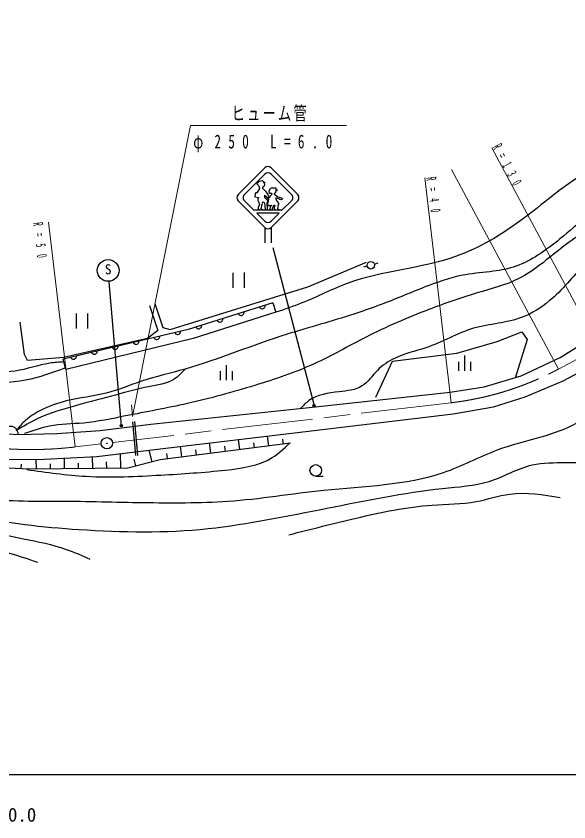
# Model space of a CAD drawing. Units: millimetres, scale not verified. Extents: x 40000 to 680000, y 20000 to 380000.
# Drawn here: x 368295 to 441496, y 198715 to 305439 of the extents above; entities that cross this region are included whole.
import ezdxf
from ezdxf.enums import TextEntityAlignment as Align

# ---------------------------------------------------------------- set-up
doc = ezdxf.new("R2010")
doc.units = ezdxf.units.MM
doc.header["$LTSCALE"] = 1000
doc.linetypes.add('CHAIN', pattern=[18.5, 12, -1.5, 3.5, -1.5])
for name, color, linetype, lineweight in [('M-BGD', 7, 'Continuous', 25), ('M-BMK', 2, 'CHAIN', 13), ('M-BMK-SRVR', 3, 'Continuous', 25), ('M-STR-HTXT', 7, 'Continuous', 13), ('M-STR-STRC', 7, 'Continuous', 25), ('M-TTL-BAND', 7, 'Continuous', 25)]:
    doc.layers.add(name, color=color, linetype=linetype, lineweight=lineweight)
doc.styles.add('ＭＳ ゴシック', font='')
doc.styles.get('ＭＳ ゴシック').set_extended_font_data('MS Gothic')

msp = doc.modelspace()

# ---------------------------------------------------------------- linework, layer by layer
at = {"layer": 'M-BGD'}
for p, q in [((414785, 272317), (414301, 272192)), ((415744, 272598), (416219, 272753)), ((397006, 271458), (397007, 269458)), ((398527, 269459), (398526, 271459)), ((376252, 266054), (376253, 264054)), ((377773, 264055), (377772, 266055)), ((427658, 260468), (427661, 258468)), ((426859, 259667), (426861, 258467)), ((428459, 259670), (428461, 258470)), ((395310, 258411), (395312, 257211)), ((396109, 259212), (396112, 257212)), ((396910, 258413), (396912, 257213)), ((384163, 247230), (383773, 251710)), ((384412, 247251), (384022, 251731)), ((362565, 250406), (368574, 250042)), ((401765, 248515), (401600, 249810)), ((394092, 247538), (393917, 248909)), ((397929, 248026), (397759, 249359)), ((399847, 248271), (399763, 248928)), ((403684, 248759), (403602, 249397)), ((386307, 246408), (385910, 247958)), ((390255, 247049), (390076, 248459)), ((392174, 247294), (392085, 247989)), ((396010, 247782), (395924, 248458)), ((370978, 245426), (370961, 246747)), ((374706, 245475), (374687, 246890)), ((378433, 245524), (378413, 247076)), ((382161, 245573), (382136, 247493)), ((384164, 245859), (383930, 246772)), ((388337, 246805), (388246, 247519)), ((368966, 245464), (368995, 246097)), ((372842, 245451), (372833, 246124)), ((376569, 245500), (376560, 246241)), ((380297, 245548), (380286, 246406)), ((407972, 244509), (408972, 244509))]:
    msp.add_line(p, q, dxfattribs=at)
for points in [[(368574, 250042), (373672, 250135), (379440, 250549), (386123, 251376), (407925, 253673), (425778, 255647), (430276, 256336), (435174, 257802), (440346, 260231), (445026, 263116), (456834, 271040), (472773, 283179), (479545, 289957), (494132, 305439)], [(282466, 278961), (288649, 276845), (295870, 274772), (305468, 271490), (314462, 267861), (325835, 262264), (347628, 251505), (351130, 250034), (354849, 248739), (358524, 247789), (362199, 247142), (366955, 246711), (372013, 246756), (378973, 247104), (388139, 248232), (405907, 250313), (426182, 252742), (431499, 253695), (435693, 254993), (440750, 257114), (446974, 260445)], [(404643, 248881), (387378, 246683), (383093, 245585), (370046, 245414), (361409, 245810), (355960, 247004), (348261, 249326), (335544, 255033), (327338, 259003), (319696, 261957), (313292, 265609), (304985, 269792), (297352, 272712), (287152, 276296), (282600, 278487)], [(386643, 267392), (387708, 264203), (388692, 263927), (406922, 269565), (414678, 272836)], [(385974, 267116), (387078, 263809), (385700, 262745), (374590, 260221), (369786, 259825), (369392, 260613), (368839, 264905)], [(402307, 267445), (402692, 266214), (391725, 262746), (374871, 258622), (374524, 260007)], [(402307, 267445), (391071, 263939), (374524, 260007)], [(400521, 266888), (400580, 266805), (400649, 266743), (400750, 266691), (400840, 266669), (400941, 266667), (401064, 266705), (401146, 266764), (401208, 266834), (401260, 266934), (401282, 267025), (401284, 267126)], [(397711, 266011), (397771, 265929), (397840, 265867), (397940, 265814), (398031, 265792), (398132, 265790), (398255, 265828), (398337, 265888), (398399, 265957), (398451, 266057), (398473, 266148), (398475, 266249)], [(394902, 265134), (394962, 265052), (395031, 264990), (395131, 264938), (395222, 264916), (395323, 264914), (395445, 264952), (395528, 265011), (395590, 265081), (395642, 265181), (395664, 265272), (395666, 265373)], [(389303, 263519), (389356, 263433), (389421, 263366), (389518, 263307), (389606, 263278), (389707, 263270), (389832, 263299), (389918, 263352), (389985, 263418), (390044, 263514), (390072, 263603), (390081, 263704)], [(392093, 264258), (392153, 264176), (392222, 264114), (392322, 264061), (392413, 264039), (392514, 264037), (392636, 264075), (392719, 264135), (392781, 264204), (392833, 264304), (392855, 264395), (392857, 264496)], [(386545, 262864), (386598, 262778), (386663, 262711), (386760, 262651), (386849, 262623), (386949, 262614), (387074, 262644), (387160, 262697), (387227, 262762), (387286, 262859), (387314, 262948), (387323, 263048)], [(415917, 254986), (418155, 259724), (426638, 260804), (432021, 262356), (435250, 263606), (435982, 262616), (434391, 257491)], [(381029, 261553), (381083, 261467), (381148, 261400), (381244, 261341), (381333, 261313), (381434, 261304), (381558, 261333), (381644, 261387), (381711, 261452), (381770, 261548), (381799, 261637), (381808, 261738)], [(383787, 262208), (383840, 262122), (383906, 262056), (384002, 261996), (384091, 261968), (384192, 261959), (384316, 261989), (384402, 262042), (384469, 262107), (384528, 262203), (384556, 262292), (384565, 262393)], [(375514, 260243), (375567, 260157), (375632, 260090), (375729, 260031), (375817, 260002), (375918, 259993), (376043, 260023), (376129, 260076), (376196, 260142), (376255, 260238), (376283, 260327), (376292, 260428)], [(378271, 260898), (378325, 260812), (378390, 260745), (378486, 260686), (378575, 260658), (378676, 260649), (378801, 260678), (378887, 260732), (378953, 260797), (379013, 260893), (379041, 260982), (379050, 261083)]]:
    msp.add_lwpolyline(points, dxfattribs=at)
for centre, radius in [((415269, 272442), 500), ((407972, 245269), 760)]:
    msp.add_circle(centre, radius, dxfattribs=at)
msp.add_arc((367556, 250104), 1000, 356.53286, 176.53286, dxfattribs=at)
for points, knots in [([(488985, 303387), (486249, 300888), (483788, 298111), (481080, 295545), (479556, 294102), (477954, 292725), (476169, 291657), (474631, 290722), (472954, 290015), (471285, 289307), (469701, 288646), (468120, 287992), (466635, 287160), (464895, 286198), (463301, 284967), (461576, 283974), (459778, 282934), (457847, 282136), (455937, 281300), (454566, 280683), (453207, 280050), (451872, 279355), (450771, 278787), (449691, 278171), (448688, 277452), (446756, 276092), (445072, 274403), (443508, 272592), (442027, 270896), (440639, 269129), (438905, 267716), (437830, 266815), (436616, 266053), (435316, 265555), (433270, 264774), (430992, 264682), (428876, 264096), (426695, 263467), (424732, 262234), (422562, 261502), (421163, 261043), (419697, 260756), (418397, 260097), (417569, 259696), (416794, 259172), (416131, 258504), (415438, 257803), (414873, 256933), (414080, 256452), (413242, 255916), (412153, 255808), (411068, 255683), (409617, 255516), (408173, 255318), (407074, 254521), (406665, 254224), (406303, 253844), (405942, 253464)], [0, 0, 0, 0, 1, 1, 1, 2, 2, 2, 3, 3, 3, 4, 4, 4, 5, 5, 5, 6, 6, 6, 7, 7, 7, 8, 8, 8, 9, 9, 9, 10, 10, 10, 11, 11, 11, 12, 12, 12, 13, 13, 13, 14, 14, 14, 15, 15, 15, 16, 16, 16, 17, 17, 17, 18, 18, 18, 19, 19, 19, 19]), ([(469128, 299345), (468743, 299003), (468358, 298660), (468065, 298247), (467483, 297425), (467269, 296324), (466717, 295521), (465863, 294278), (464201, 293752), (462694, 293074), (459924, 291722), (457609, 289872), (454923, 288726), (452554, 287769), (450013, 287233), (447583, 286375), (446195, 285885), (444841, 285295), (443572, 284565), (441850, 283601), (440277, 282385), (438715, 281150), (436268, 279217), (433837, 277271), (431139, 275750), (429657, 274888), (428088, 274160), (426471, 273589), (421867, 271970), (416829, 271720), (412259, 270063), (410183, 269310), (408203, 268267), (406144, 267442), (405009, 266989), (403851, 266601), (402692, 266213)], [0, 0, 0, 0, 1, 1, 1, 2, 2, 2, 3, 3, 3, 4, 4, 4, 5, 5, 5, 6, 6, 6, 7, 7, 7, 8, 8, 8, 9, 9, 9, 10, 10, 10, 11, 11, 11, 12, 12, 12, 12]), ([(475016, 295735), (472921, 294205), (470826, 292675), (468674, 291239), (467168, 290235), (465635, 289278), (464101, 288296), (462301, 287143), (460501, 285957), (458528, 285190), (456698, 284483), (454722, 284134), (452875, 283461), (451060, 282785), (449382, 281776), (447654, 280868), (446408, 280229), (445138, 279633), (443984, 278861), (442686, 277993), (441523, 276929), (440315, 275918), (439394, 275160), (438445, 274445), (437438, 273799), (436513, 273200), (435533, 272672), (434497, 272314), (433524, 271973), (432502, 271775), (431474, 271638), (430245, 271476), (429014, 271393), (427804, 271178), (426185, 270906), (424611, 270383), (423069, 269799), (421130, 269080), (419244, 268245), (417321, 267503), (414475, 266382), (411544, 265495), (408610, 264627), (407134, 264188), (405653, 263765), (404185, 263303), (399641, 261874), (395234, 260014), (390662, 258683), (388750, 258142), (386807, 257701), (384914, 257088), (383352, 256563), (381828, 255905), (380233, 255509), (378500, 255065), (376698, 254903), (374943, 254481), (373772, 254183), (372632, 253760), (371543, 253211), (370833, 252853), (370144, 252442), (369561, 251915), (369104, 251503), (368712, 251021), (368320, 250538)], [0, 0, 0, 0, 1, 1, 1, 2, 2, 2, 3, 3, 3, 4, 4, 4, 5, 5, 5, 6, 6, 6, 7, 7, 7, 8, 8, 8, 9, 9, 9, 10, 10, 10, 11, 11, 11, 12, 12, 12, 13, 13, 13, 14, 14, 14, 15, 15, 15, 16, 16, 16, 17, 17, 17, 18, 18, 18, 19, 19, 19, 20, 20, 20, 21, 21, 21, 22, 22, 22, 22]), ([(475016, 295735), (474164, 294916), (473313, 294098), (472401, 293353), (471038, 292238), (469541, 291288), (468057, 290328), (466723, 289465), (465399, 288595), (464064, 287736), (462849, 286958), (461634, 286176), (460367, 285494), (458174, 284312), (455837, 283410), (453550, 282399), (451138, 281332), (448783, 280143), (446534, 278780), (444424, 277548), (442396, 276187), (440450, 274675), (438629, 273250), (436882, 271687), (434853, 270670), (433140, 269803), (431223, 269329), (429347, 268779), (427175, 268131), (425055, 267389), (422958, 266574), (420122, 265519), (417342, 264310), (414646, 262927), (412349, 261754), (410112, 260461), (407771, 259389), (405234, 258226), (402570, 257343), (399891, 256525), (396943, 255618), (393971, 254808), (390969, 254120), (388250, 253517), (385513, 253011), (382775, 252489), (380930, 252120), (379092, 251713), (377216, 251543), (375714, 251406), (374188, 251421), (372719, 251136), (371600, 250919), (370513, 250528), (369427, 250137)], [0, 0, 0, 0, 1, 1, 1, 2, 2, 2, 3, 3, 3, 4, 4, 4, 5, 5, 5, 6, 6, 6, 7, 7, 7, 8, 8, 8, 9, 9, 9, 10, 10, 10, 11, 11, 11, 12, 12, 12, 13, 13, 13, 14, 14, 14, 15, 15, 15, 16, 16, 16, 17, 17, 17, 18, 18, 18, 18]), ([(374616, 259641), (373999, 259600), (373382, 259559), (372773, 259465), (371226, 259226), (369731, 258647), (368190, 258424), (366633, 258198), (365029, 258335), (363443, 258544), (361090, 258836), (358783, 259348), (356537, 260070), (352822, 261334), (349352, 263173), (345969, 265220), (344107, 266349), (342266, 267517), (340753, 269020), (339225, 270537), (338032, 272396), (336745, 274159), (335782, 275478), (334765, 276743), (333749, 278008)], [0, 0, 0, 0, 1, 1, 1, 2, 2, 2, 3, 3, 3, 4, 4, 4, 5, 5, 5, 6, 6, 6, 7, 7, 7, 8, 8, 8, 8]), ([(283326, 262889), (284654, 264060), (285982, 265232), (287536, 265844), (289407, 266581), (291606, 266507), (293715, 266229), (296387, 265876), (298914, 265194), (301262, 264099), (303786, 262893), (306080, 261333), (308428, 259836), (310750, 258303), (313116, 256853), (315648, 255792), (319093, 254308), (322877, 253616), (326384, 252241), (327972, 251625), (329507, 250877), (331033, 250110), (334152, 248579), (337224, 246949), (340441, 245654), (342857, 244667), (345357, 243870), (347895, 243250), (349839, 242781), (351809, 242429), (353747, 241940), (356658, 241220), (359488, 240191), (362388, 239428), (367021, 238247), (371815, 237750), (376616, 237448), (382336, 237054), (388079, 236969), (393749, 237563), (399024, 238140), (404226, 239252), (409443, 240249), (414526, 241294), (419596, 242288), (424770, 242879), (426855, 243096), (428962, 243220), (430949, 243811), (432878, 244419), (434678, 245516), (436636, 246000), (439496, 246648), (442730, 245898), (445440, 246769), (448226, 247690), (450474, 250246), (453275, 251420), (454247, 251837), (455279, 252112), (456337, 252242), (457421, 252375), (458542, 252326), (459563, 252626), (460571, 252921), (461483, 253557), (462461, 253994), (463603, 254503), (464837, 254741), (466070, 254979)], [0, 0, 0, 0, 1, 1, 1, 2, 2, 2, 3, 3, 3, 4, 4, 4, 5, 5, 5, 6, 6, 6, 7, 7, 7, 8, 8, 8, 9, 9, 9, 10, 10, 10, 11, 11, 11, 12, 12, 12, 13, 13, 13, 14, 14, 14, 15, 15, 15, 16, 16, 16, 17, 17, 17, 18, 18, 18, 19, 19, 19, 20, 20, 20, 21, 21, 21, 22, 22, 22, 23, 23, 23, 23]), ([(374813, 258854), (373081, 258204), (371350, 257554), (369559, 257208), (367556, 256821), (365479, 256815), (363406, 256963), (359053, 257273), (354718, 258263), (350879, 260170), (347436, 261881), (344393, 264330), (341349, 266779)], [0, 0, 0, 0, 1, 1, 1, 2, 2, 2, 3, 3, 3, 4, 4, 4, 4]), ([(288876, 262202), (290236, 262370), (291596, 262539), (292959, 262555), (296158, 262594), (299368, 261794), (302393, 260658), (305620, 259446), (308637, 257852), (311687, 256296), (313440, 255368), (315199, 254466), (317039, 253764), (320178, 252556), (323586, 252011), (326664, 250686), (328970, 249691), (331093, 248264), (333337, 247102), (336489, 245506), (339861, 244386), (343229, 243298), (346436, 242248), (349659, 241277), (352876, 240271), (355091, 239580), (357295, 238854), (359538, 238279), (362739, 237445), (365999, 236866), (369258, 236225), (371176, 235848), (373093, 235450), (374929, 234809), (375995, 234438), (377033, 233985), (378071, 233532)], [0, 0, 0, 0, 1, 1, 1, 2, 2, 2, 3, 3, 3, 4, 4, 4, 5, 5, 5, 6, 6, 6, 7, 7, 7, 8, 8, 8, 9, 9, 9, 10, 10, 10, 11, 11, 11, 12, 12, 12, 12]), ([(326769, 253377), (326939, 253316), (327110, 253256), (327280, 253196), (328662, 252719), (330050, 252244), (331326, 251554), (332489, 250930), (333559, 250126), (334698, 249450), (336784, 248219), (339104, 247426), (341435, 246713), (344558, 245713), (347721, 244876), (350949, 244399), (352582, 244176), (354227, 244043), (355838, 243726), (358311, 243245), (360699, 242312), (363158, 241800), (366711, 241081), (370409, 241224), (374072, 241214), (377760, 241186), (381421, 241070), (385093, 241007), (388846, 240974), (392604, 240947), (396344, 241180), (400589, 241490), (404790, 242205), (409060, 242659), (414403, 243208), (419867, 243304), (424884, 244983), (427338, 245840), (429676, 247085), (432131, 248020), (435445, 249216), (439010, 249755), (442130, 251339), (444910, 252695), (447326, 254724), (450276, 256116), (451785, 256889), (453431, 257567), (454967, 257187), (456252, 256868), (457462, 255786), (458727, 255707), (459735, 255632), (460776, 256171), (461772, 256696), (463018, 257338), (464189, 258040), (465475, 258261), (466739, 258478), (468112, 258231), (469426, 258345), (470408, 258430), (471357, 258717), (472306, 259004)], [0, 0, 0, 0, 1, 1, 1, 2, 2, 2, 3, 3, 3, 4, 4, 4, 5, 5, 5, 6, 6, 6, 7, 7, 7, 8, 8, 8, 9, 9, 9, 10, 10, 10, 11, 11, 11, 12, 12, 12, 13, 13, 13, 14, 14, 14, 15, 15, 15, 16, 16, 16, 17, 17, 17, 18, 18, 18, 19, 19, 19, 20, 20, 20, 21, 21, 21, 21]), ([(390662, 258683), (390207, 258189), (389753, 257694), (389213, 257347), (388250, 256727), (387017, 256576), (385840, 256347), (384387, 256065), (383019, 255665), (381630, 255293), (379806, 254837), (377998, 254336), (376178, 253834), (374508, 253373), (372827, 252913), (371267, 252186), (370250, 251712), (369285, 251125), (368320, 250538)], [0, 0, 0, 0, 1, 1, 1, 2, 2, 2, 3, 3, 3, 4, 4, 4, 5, 5, 5, 6, 6, 6, 6]), ([(318714, 250968), (321084, 250495), (323454, 250023), (325720, 249247), (328067, 248443), (330303, 247313), (332559, 246247), (335077, 245058), (337619, 243948), (340205, 242942), (342969, 241837), (345789, 240866), (348647, 240026), (351084, 239319), (353554, 238721), (355958, 237916), (357913, 237257), (359819, 236448), (361786, 235833), (363645, 235253), (365557, 234846), (367430, 234306), (368674, 233948), (369901, 233530), (371127, 233112)], [0, 0, 0, 0, 1, 1, 1, 2, 2, 2, 3, 3, 3, 4, 4, 4, 5, 5, 5, 6, 6, 6, 7, 7, 7, 8, 8, 8, 8]), ([(369697, 245387), (372325, 245011), (374952, 244634), (377599, 244485), (380887, 244299), (384205, 244464), (387476, 244653), (390318, 244817), (393124, 244999), (396035, 245314), (398201, 245549), (400425, 245858), (402207, 246963), (403039, 247478), (403775, 248167), (404511, 248857)], [0, 0, 0, 0, 1, 1, 1, 2, 2, 2, 3, 3, 3, 4, 4, 4, 5, 5, 5, 5]), ([(404420, 236741), (407377, 237492), (410334, 238243), (413312, 238941), (416641, 239721), (419996, 240435), (423406, 240671), (425346, 240805), (427303, 240784), (429212, 241144), (430705, 241424), (432168, 241938), (433657, 242139), (435852, 242435), (438102, 242053), (440353, 241671)], [0, 0, 0, 0, 1, 1, 1, 2, 2, 2, 3, 3, 3, 4, 4, 4, 5, 5, 5, 5])]:
    msp.add_open_spline(points, degree=3, knots=knots, dxfattribs=at)
at = {"layer": 'M-BMK'}
for p, q in [((445442, 261537), (440113, 258687)), ((425923, 254234), (381059, 248955)), ((379570, 248779), (376103, 248371))]:
    msp.add_line(p, q, dxfattribs=at)
for centre, radius, start, end in [((421249, 293960), 40000, 276.71114, 298.13847), ((370260, 298029), 50000, 243.94206, 276.71114)]:
    msp.add_arc(centre, radius, start, end, dxfattribs=at)
at = {"layer": 'M-BMK-SRVR'}
for radius in [750, 30]:
    msp.add_circle((380314, 248867), radius, dxfattribs=at)
at = {"layer": 'M-STR-HTXT'}
for p, q in [((431294, 287992), (445442, 261537)), ((440113, 258687), (425965, 285142)), ((422417, 284028), (425923, 254234)), ((376103, 248371), (372597, 278166)), ((383700, 252392), (383581, 253945))]:
    msp.add_line(p, q, dxfattribs=at)
msp.add_lwpolyline([(383700, 252392), (391388, 290955), (412065, 290955)], dxfattribs=at)
at = {"layer": 'M-STR-STRC'}
for p, q in [((401238, 285333), (397705, 281800)), ((402053, 285333), (405586, 281800)), ((401238, 284518), (398519, 281800)), ((404771, 281800), (402053, 284518)), ((397705, 280985), (401238, 277452)), ((398519, 280985), (399788, 279717)), ((402053, 277452), (405586, 280985)), ((403503, 279717), (404771, 280985)), ((403503, 279717), (399788, 279717)), ((400373, 279861), (400373, 280197)), ((400373, 279861), (400546, 279717)), ((400165, 279339), (401238, 278266)), ((403125, 279339), (400165, 279339)), ((402053, 278266), (403125, 279339)), ((401238, 277452), (401238, 275394)), ((402053, 277452), (402053, 275394)), ((402272, 274796), (407760, 253844)), ((382239, 251187), (380600, 270232))]:
    msp.add_line(p, q, dxfattribs=at)
for points in [[(400373, 283005), (400480, 282789), (400506, 282621), (400185, 282021), (400052, 282021), (399971, 281901), (399918, 281493), (400373, 281397), (400319, 281205), (400319, 281037), (400373, 280821), (400533, 280509), (400373, 280197)], [(400373, 283005), (400212, 283173), (400239, 283293), (400506, 283557), (400881, 283653), (400988, 283581), (401041, 283437), (401282, 283461), (401148, 283317), (401175, 283101), (401095, 282885), (400934, 282765), (400908, 282645), (401255, 282309), (401576, 281877), (401870, 281349), (401951, 281613), (402218, 281853), (402138, 281949), (401844, 281925), (401817, 282261), (401964, 282657)], [(402016, 282696), (402245, 282717), (402673, 282693), (402700, 282453), (402914, 282405), (402700, 282405), (402700, 282189), (402619, 281997), (402459, 281925), (402459, 281853), (402914, 281565), (403368, 281373), (403422, 281373), (403529, 281301), (403529, 281181), (403475, 281133), (403368, 281109), (403235, 281157), (403235, 281205), (402700, 281373), (402700, 281253), (402807, 280941), (403101, 280629)], [(401041, 279741), (400747, 279933), (400881, 280485), (400988, 280821), (401122, 280749), (401229, 280413), (401255, 279741)], [(401202, 281733), (401200, 281477), (401559, 281163), (401584, 280794), (401507, 280767), (401559, 279811), (401790, 279717)], [(401202, 281733), (401576, 281421), (401656, 281277), (401737, 281229), (401656, 280965), (401656, 280797), (401576, 280749), (401576, 280461), (401683, 280341), (401897, 280341), (402111, 280389), (402084, 280317), (401977, 280221), (401844, 279717)], [(402325, 279717), (402191, 279813), (402432, 280413), (402539, 280413), (402486, 279981), (402619, 279741)], [(403101, 280629), (402994, 280485), (402914, 279909), (403395, 279717)]]:
    msp.add_lwpolyline(points, dxfattribs=at)
for centre, radius in [((380486, 271751), 1440), ((407760, 253844), 150), ((407760, 253844), 90), ((407760, 253844), 30), ((382239, 251187), 150), ((382239, 251187), 90), ((382239, 251187), 30)]:
    msp.add_circle(centre, radius, dxfattribs=at)
for centre, start, end in [((401645, 284926), 45, 135), ((401645, 284111), 45.00012, 134.99997), ((398112, 281392), 135, 225), ((398927, 281392), 134.99997, 225), ((404364, 281392), 314.99992, 45.00011), ((405179, 281392), 315, 45), ((401645, 278673), 225, 314.99992), ((401645, 277859), 225, 315)]:
    msp.add_arc(centre, 576, start, end, dxfattribs=at)
at = {"layer": 'M-TTL-BAND'}
msp.add_line((40000, 205000), (579000, 205000), dxfattribs=at)

# ---------------------------------------------------------------- texts
at = {"layer": 'M-STR-HTXT', "attachment_point": 7, "style": 'ＭＳ ゴシック'}
for s, insert, char_height, rotation in [('\\T1.17;\\W0.7;ヒューム管', (396827, 291455), 1833, 359.987), ('\\T2.81;\\W0.45;R=130', (431336, 288079), 1320, 298.1), ('\\T2.92;\\W0.45;R=40', (422585, 284052), 1320, 277.7), ('\\T2.92;\\W0.45;R=50', (370521, 278056), 1320, 276.8)]:
    msp.add_mtext(s, dxfattribs=dict(at, insert=insert, char_height=char_height, rotation=rotation))
at = {"layer": 'M-STR-HTXT', "insert": (391754, 287416), "char_height": 1833, "attachment_point": 7, "style": 'ＭＳ ゴシック'}
msp.add_mtext('\\T2.11;\\W0.7;φ250\\~L=6.0', dxfattribs=at)
at = {"layer": 'M-STR-STRC', "style": 'ＭＳ ゴシック'}
msp.add_text('S', height=1320, dxfattribs=at).set_placement((380036, 270851), align=Align.BOTTOM_LEFT)
at = {"layer": 'M-TTL-BAND', "style": 'ＭＳ ゴシック'}
msp.add_text('300.0', height=1833, dxfattribs=at).set_placement((367844, 198195), align=Align.BOTTOM_CENTER)

doc.saveas('drawing.dxf')
